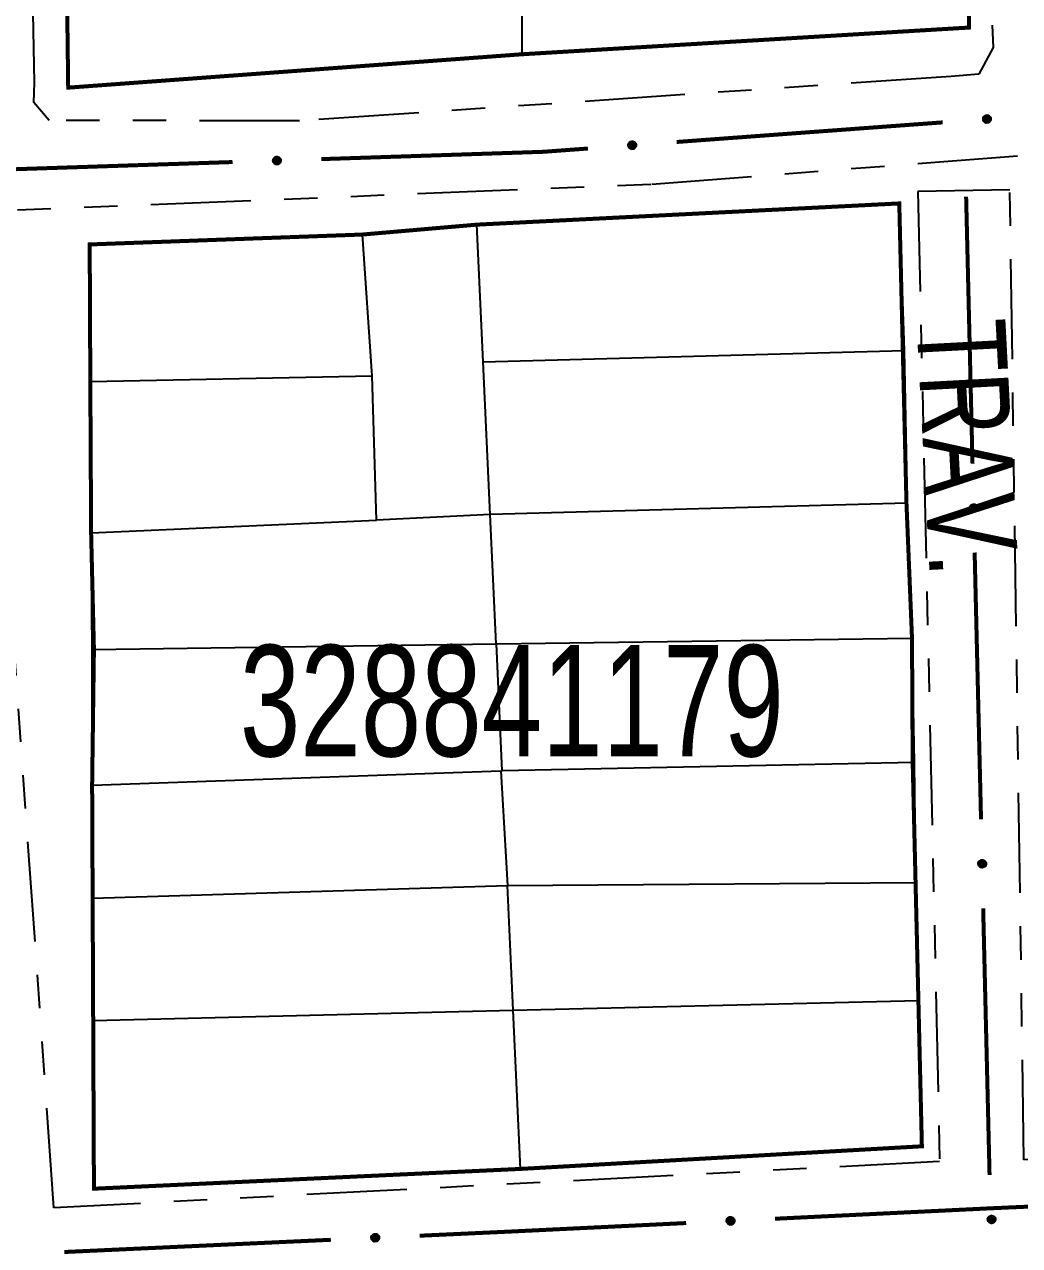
# Model space of a CAD drawing. Extents: x 203604 to 204690, y 4848469 to 4850418.
# Drawn here: x 203919.3 to 203964, y 4850191.1 to 4850246 of the extents above; entities that cross this region are included whole.
import ezdxf

# ---------------------------------------------------------------- set-up
doc = ezdxf.new("R2010")
doc.units = 0
doc.header["$LTSCALE"] = 1.5
doc.header["$MEASUREMENT"] = 0
doc.linetypes.add('TRACO_25', pattern=[8, 3, -1, 1, -1, 1, -1])
for name, color, linetype in [('CD_MALHA_LOTES', 7, 'CONTINUOUS'), ('CD_TXT_QUADRA', 2, 'CONTINUOUS'), ('RU-QUADRA', 210, 'CONTINUOUS'), ('SV-EIXO-RUA-N-PAV', 6, 'CONTINUOUS'), ('SV-RUA-NAO-PAV', 7, 'CONTINUOUS'), ('SV-TXT-VIA-ATUAL', 250, 'CONTINUOUS')]:
    doc.layers.add(name, color=color, linetype=linetype)
doc.styles.add('ARIAL', font='ARIAL.SHX')

msp = doc.modelspace()

# ---------------------------------------------------------------- linework, layer by layer
at = {"layer": 'CD_MALHA_LOTES', "linetype": 'Continuous', "flags": 128}
for points in [[(203921.229932, 4850243.124194), (203921.079857, 4850254.980095)], [(203941.640091, 4850255.280245), (203941.640091, 4850244.624941)], [(203961.600026, 4850255.280245), (203961.750101, 4850245.825538)], [(203961.750101, 4850245.825538), (203951.578514, 4850245.21828)], [(203951.578514, 4850245.21828), (203941.640091, 4850244.624941)], [(203941.640091, 4850244.624941), (203921.229932, 4850243.124194)], [(203939.610944, 4850236.965182), (203958.613385, 4850237.918482)], [(203958.613385, 4850237.918482), (203958.827724, 4850231.304932)], [(203934.463125, 4850236.520309), (203939.610944, 4850236.965182)], [(203939.89737, 4850230.793158), (203939.610944, 4850236.965182)], [(203922.197335, 4850236.075436), (203934.463125, 4850236.520309)], [(203934.907998, 4850230.164978), (203934.463125, 4850236.520309)], [(203922.225023, 4850229.910318), (203922.197335, 4850236.075436)], [(203939.89737, 4850230.793158), (203958.827724, 4850231.304932)], [(203940.215896, 4850223.929435), (203939.89737, 4850230.793158)], [(203958.827724, 4850231.304932), (203958.975342, 4850224.444715)], [(203922.225023, 4850229.910318), (203934.907998, 4850230.164978)], [(203922.259112, 4850223.110552), (203922.225023, 4850229.910318)], [(203935.098658, 4850223.682539), (203934.907998, 4850230.164978)], [(203958.975342, 4850224.444715), (203940.215896, 4850223.929435)], [(203958.975342, 4850224.444715), (203959.185365, 4850218.375837)], [(203922.259112, 4850223.110552), (203935.098658, 4850223.682539)], [(203940.215896, 4850223.929435), (203935.098658, 4850223.682539)], [(203940.485453, 4850218.120917), (203940.215896, 4850223.929435)], [(203922.315405, 4850217.867085), (203922.259112, 4850223.110552)], [(203940.50069, 4850218.121624), (203959.185365, 4850218.375837)], [(203959.185365, 4850218.375837), (203959.280444, 4850212.782377)], [(203922.306504, 4850211.767068), (203922.315405, 4850217.867085)], [(203922.315405, 4850217.867085), (203940.485453, 4850218.120917)], [(203940.750732, 4850212.404581), (203940.50069, 4850218.121624)], [(203959.280444, 4850212.782377), (203940.750732, 4850212.404581)], [(203959.280444, 4850212.782377), (203959.345787, 4850207.386486)], [(203922.306504, 4850211.767068), (203940.69135, 4850212.401826)], [(203940.69135, 4850212.401826), (203940.989524, 4850207.258996)], [(203922.329345, 4850206.681193), (203922.306504, 4850211.767068)], [(203922.329345, 4850206.681193), (203940.989524, 4850207.258996)], [(203940.989524, 4850207.258996), (203959.345787, 4850207.386486)], [(203941.250116, 4850201.643672), (203940.989524, 4850207.258996)], [(203959.345787, 4850207.386486), (203959.473157, 4850202.076742)], [(203922.346632, 4850201.184765), (203922.329345, 4850206.681193)], [(203941.250116, 4850201.643672), (203959.473157, 4850202.076742)], [(203959.473157, 4850202.076742), (203959.630238, 4850195.52842)], [(203922.346632, 4850201.184765), (203941.250116, 4850201.643672)], [(203922.387995, 4850193.621821), (203922.346632, 4850201.184765)], [(203941.581097, 4850194.511567), (203941.250116, 4850201.643672)], [(203959.630238, 4850195.52842), (203941.581097, 4850194.511567)], [(203941.581097, 4850194.511567), (203922.387995, 4850193.621821)]]:
    msp.add_lwpolyline(points, dxfattribs=at)
at = {"layer": 'RU-QUADRA', "linetype": 'Continuous', "const_width": 0.18, "flags": 128}
msp.add_lwpolyline([(203961.449952, 4850263.834503), (203961.600026, 4850255.280245), (203961.750101, 4850245.825538), (203941.640091, 4850244.624941), (203921.229932, 4850243.124194), (203921.079857, 4850254.980095), (203921.079857, 4850263.834503)], dxfattribs=at)
msp.add_lwpolyline([(203958.613385, 4850237.918482), (203939.610944, 4850236.965182), (203934.463125, 4850236.520309), (203922.197335, 4850236.075436), (203922.225023, 4850229.910318), (203922.260888, 4850223.110559), (203922.387995, 4850217.867411), (203922.306504, 4850211.767068), (203922.329345, 4850206.681193), (203922.354029, 4850201.184798), (203922.387995, 4850193.621821), (203941.581097, 4850194.511567), (203959.630238, 4850195.52842), (203959.473157, 4850202.076742), (203959.345787, 4850207.386486), (203959.216387, 4850212.780841), (203959.185365, 4850218.375837), (203958.936616, 4850224.443786), (203958.772063, 4850231.303597)], close=True, dxfattribs=at)
at = {"layer": 'SV-EIXO-RUA-N-PAV'}
for points in [[(203962.408489, 4850241.809285), (203962.439911, 4850241.846764), (203962.47458, 4850241.872551), (203962.509687, 4850241.885735), (203962.543747, 4850241.889296), (203962.579003, 4850241.889015), (203962.614486, 4850241.880889), (203962.65187, 4850241.863147), (203962.689688, 4850241.831891), (203962.713769, 4850241.794639), (203962.728536, 4850241.760912), (203962.734295, 4850241.72561), (203962.733448, 4850241.691365), (203962.723789, 4850241.654787), (203962.705439, 4850241.617077), (203962.673089, 4850241.579811), (203962.638926, 4850241.554764), (203962.604635, 4850241.542903), (203962.569108, 4850241.537338), (203962.533118, 4850241.538057), (203962.498333, 4850241.546234), (203962.460398, 4850241.564777), (203962.424039, 4850241.597194), (203962.398669, 4850241.630982), (203962.38633, 4850241.665098), (203962.381639, 4850241.700198), (203962.381491, 4850241.735563), (203962.388174, 4850241.771571), (203962.408489, 4850241.809285)], [(203946.451708, 4850240.634059), (203946.48313, 4850240.671538), (203946.5178, 4850240.697325), (203946.552906, 4850240.710509), (203946.586967, 4850240.71407), (203946.622223, 4850240.713789), (203946.657705, 4850240.705663), (203946.695089, 4850240.687921), (203946.732907, 4850240.656665), (203946.756989, 4850240.619413), (203946.771756, 4850240.585687), (203946.777514, 4850240.550384), (203946.776667, 4850240.516139), (203946.767008, 4850240.479561), (203946.748658, 4850240.441851), (203946.716308, 4850240.404585), (203946.682146, 4850240.379538), (203946.647854, 4850240.367677), (203946.612327, 4850240.362112), (203946.576337, 4850240.362831), (203946.541552, 4850240.371008), (203946.503618, 4850240.389552), (203946.467259, 4850240.421968), (203946.441888, 4850240.455756), (203946.429549, 4850240.489872), (203946.424858, 4850240.524972), (203946.42471, 4850240.560337), (203946.431394, 4850240.596345), (203946.451708, 4850240.634059)], [(203930.473202, 4850239.950569), (203930.506119, 4850239.986743), (203930.541806, 4850240.011101), (203930.577418, 4850240.02285), (203930.611595, 4850240.025027), (203930.646811, 4850240.023316), (203930.681934, 4850240.013757), (203930.718568, 4850239.994513), (203930.755087, 4850239.961748), (203930.777637, 4850239.92355), (203930.791024, 4850239.889252), (203930.795345, 4850239.853745), (203930.79311, 4850239.819563), (203930.781975, 4850239.783407), (203930.76211, 4850239.746472), (203930.728275, 4850239.710549), (203930.693124, 4850239.686908), (203930.65838, 4850239.676448), (203930.622656, 4850239.67233), (203930.586725, 4850239.674508), (203930.552301, 4850239.684089), (203930.51515, 4850239.704157), (203930.480135, 4850239.738022), (203930.456157, 4850239.772811), (203930.445212, 4850239.807399), (203930.441949, 4850239.842661), (203930.443236, 4850239.878003), (203930.451374, 4850239.91371), (203930.473202, 4850239.950569)], [(203962.062042, 4850224.370296), (203962.097919, 4850224.337056), (203962.121956, 4850224.301151), (203962.133385, 4850224.265435), (203962.135255, 4850224.23124), (203962.133228, 4850224.196041), (203962.123354, 4850224.161005), (203962.103782, 4850224.124545), (203962.070691, 4850224.088322), (203962.032292, 4850224.066116), (203961.997875, 4850224.053037), (203961.962331, 4850224.049035), (203961.92817, 4850224.051577), (203961.892115, 4850224.063036), (203961.855361, 4850224.083231), (203961.819742, 4850224.117388), (203961.796418, 4850224.152749), (203961.786271, 4850224.187586), (203961.782473, 4850224.223345), (203961.784973, 4850224.259255), (203961.794863, 4850224.293592), (203961.815263, 4850224.330562), (203961.849442, 4850224.365271), (203961.884445, 4850224.388936), (203961.91913, 4850224.39957), (203961.954419, 4850224.402516), (203961.989748, 4850224.400912), (203962.025381, 4850224.392454), (203962.062042, 4850224.370296)], [(203962.445397, 4850208.374889), (203962.481274, 4850208.341649), (203962.505311, 4850208.305745), (203962.51674, 4850208.270028), (203962.51861, 4850208.235833), (203962.516583, 4850208.200635), (203962.506709, 4850208.165598), (203962.487137, 4850208.129139), (203962.454046, 4850208.092915), (203962.415647, 4850208.070709), (203962.38123, 4850208.057631), (203962.345686, 4850208.053628), (203962.311525, 4850208.05617), (203962.27547, 4850208.067629), (203962.238716, 4850208.087825), (203962.203097, 4850208.121981), (203962.179773, 4850208.157342), (203962.169626, 4850208.192179), (203962.165828, 4850208.227938), (203962.168328, 4850208.263849), (203962.178218, 4850208.298185), (203962.198619, 4850208.335155), (203962.232797, 4850208.369864), (203962.2678, 4850208.393529), (203962.302485, 4850208.404163), (203962.337774, 4850208.40711), (203962.373103, 4850208.405506), (203962.408736, 4850208.397047), (203962.445397, 4850208.374889)], [(203950.875721, 4850192.277584), (203950.908076, 4850192.31426), (203950.943384, 4850192.339166), (203950.978811, 4850192.351463), (203951.01295, 4850192.354166), (203951.048188, 4850192.352997), (203951.083455, 4850192.343981), (203951.120381, 4850192.325304), (203951.1574, 4850192.293106), (203951.180536, 4850192.25526), (203951.19445, 4850192.221172), (203951.199318, 4850192.185736), (203951.19761, 4850192.151524), (203951.187033, 4850192.1152), (203951.16774, 4850192.077964), (203951.134462, 4850192.041523), (203951.09968, 4850192.017344), (203951.065101, 4850192.00635), (203951.029445, 4850192.001681), (203950.993485, 4850192.003305), (203950.958917, 4850192.012355), (203950.921461, 4850192.031847), (203950.885929, 4850192.065169), (203950.861417, 4850192.099585), (203950.84994, 4850192.134), (203950.846134, 4850192.169207), (203950.846876, 4850192.204564), (203950.854464, 4850192.240393), (203950.875721, 4850192.277584)], [(203962.856499, 4850192.389838), (203962.894858, 4850192.359497), (203962.921621, 4850192.325576), (203962.9358, 4850192.290859), (203962.940331, 4850192.256914), (203962.941054, 4850192.221664), (203962.933942, 4850192.185964), (203962.917272, 4850192.14809), (203962.887106, 4850192.109397), (203962.850555, 4850192.084264), (203962.817263, 4850192.068543), (203962.782139, 4850192.061781), (203962.747884, 4850192.061652), (203962.711045, 4850192.070265), (203962.672828, 4850192.087534), (203962.634655, 4850192.118809), (203962.608645, 4850192.152244), (203962.595812, 4850192.186184), (203962.589238, 4850192.221538), (203962.588931, 4850192.257534), (203962.596114, 4850192.292537), (203962.613569, 4850192.330985), (203962.644937, 4850192.368253), (203962.677989, 4850192.394575), (203962.711739, 4850192.407881), (203962.746692, 4850192.41357), (203962.782038, 4850192.414725), (203962.818222, 4850192.40907), (203962.856499, 4850192.389838)], [(203934.893963, 4850191.519948), (203934.926412, 4850191.556542), (203934.961784, 4850191.581357), (203934.997242, 4850191.593563), (203935.031388, 4850191.596178), (203935.066623, 4850191.59492), (203935.101866, 4850191.585814), (203935.138744, 4850191.567042), (203935.175681, 4850191.534749), (203935.198721, 4850191.496844), (203935.212547, 4850191.462721), (203935.217325, 4850191.427272), (203935.215529, 4850191.393064), (203935.204859, 4850191.356768), (203935.185471, 4850191.319581), (203935.1521, 4850191.283226), (203935.117256, 4850191.259136), (203935.082649, 4850191.24823), (203935.046981, 4850191.243653), (203935.011025, 4850191.245369), (203934.97648, 4850191.254507), (203934.939074, 4850191.274095), (203934.903628, 4850191.307508), (203934.879204, 4850191.341986), (203934.867815, 4850191.376431), (203934.8641, 4850191.411647), (203934.864932, 4850191.447003), (203934.872611, 4850191.482812), (203934.893963, 4850191.519948)]]:
    msp.add_lwpolyline(points, close=True, dxfattribs=at)
for points in [[(203962.381491, 4850241.735563), (203962.713769, 4850241.794639)], [(203962.381639, 4850241.700198), (203962.728536, 4850241.760912)], [(203962.385262, 4850241.719251), (203962.716061, 4850241.779189)], [(203962.386607, 4850241.682409), (203962.729854, 4850241.740526)], [(203962.388174, 4850241.771571), (203962.689688, 4850241.831891)], [(203962.38956, 4850241.753773), (203962.697125, 4850241.813368)], [(203962.399302, 4850241.788696), (203962.667402, 4850241.845384)], [(203962.408489, 4850241.809285), (203962.65187, 4850241.863147)], [(203962.426434, 4850241.829005), (203962.625833, 4850241.871055)], [(203962.439911, 4850241.846764), (203962.614486, 4850241.880889)], [(203962.459611, 4850241.861549), (203962.587988, 4850241.883318)], [(203962.47458, 4850241.872551), (203962.579003, 4850241.889015)], [(203962.38633, 4850241.665098), (203962.734295, 4850241.72561)], [(203962.396017, 4850241.647528), (203962.730898, 4850241.707766)], [(203962.398669, 4850241.630982), (203962.733448, 4850241.691365)], [(203962.413592, 4850241.613249), (203962.723978, 4850241.671683)], [(203962.424039, 4850241.597194), (203962.723789, 4850241.654787)], [(203962.445936, 4850241.582794), (203962.711615, 4850241.635198)], [(203962.460398, 4850241.564777), (203962.705439, 4850241.617077)], [(203962.484683, 4850241.558283), (203962.681561, 4850241.597411)], [(203962.498333, 4850241.546234), (203962.673089, 4850241.579811)], [(203962.520007, 4850241.543098), (203962.649645, 4850241.566328)], [(203962.533118, 4850241.538057), (203962.638926, 4850241.554764)], [(203946.431394, 4850240.596345), (203946.732907, 4850240.656665)], [(203946.442521, 4850240.61347), (203946.710622, 4850240.670158)], [(203946.451708, 4850240.634059), (203946.695089, 4850240.687921)], [(203946.469654, 4850240.653779), (203946.669053, 4850240.695829)], [(203946.48313, 4850240.671538), (203946.657705, 4850240.705663)], [(203946.50283, 4850240.686323), (203946.631208, 4850240.708092)], [(203946.5178, 4850240.697325), (203946.622223, 4850240.713789)], [(203946.42471, 4850240.560337), (203946.756989, 4850240.619413)], [(203946.424858, 4850240.524972), (203946.771756, 4850240.585687)], [(203946.428481, 4850240.544025), (203946.75928, 4850240.603963)], [(203946.429549, 4850240.489872), (203946.777514, 4850240.550384)], [(203946.429826, 4850240.507183), (203946.773073, 4850240.5653)], [(203946.43278, 4850240.578548), (203946.740344, 4850240.638142)], [(203946.439236, 4850240.472302), (203946.774118, 4850240.53254)], [(203946.441888, 4850240.455756), (203946.776667, 4850240.516139)], [(203946.456811, 4850240.438023), (203946.767198, 4850240.496457)], [(203946.467259, 4850240.421968), (203946.767008, 4850240.479561)], [(203946.489155, 4850240.407568), (203946.754835, 4850240.459972)], [(203946.503618, 4850240.389552), (203946.748658, 4850240.441851)], [(203946.527902, 4850240.383057), (203946.72478, 4850240.422185)], [(203946.541552, 4850240.371008), (203946.716308, 4850240.404585)], [(203946.563226, 4850240.367872), (203946.692864, 4850240.391102)], [(203946.576337, 4850240.362831), (203946.682146, 4850240.379538)], [(203930.441949, 4850239.842661), (203930.791024, 4850239.889252)], [(203930.443236, 4850239.878003), (203930.777637, 4850239.92355)], [(203930.445212, 4850239.807399), (203930.795345, 4850239.853745)], [(203930.446191, 4850239.824685), (203930.791513, 4850239.868829)], [(203930.446341, 4850239.861552), (203930.7793, 4850239.908019)], [(203930.451374, 4850239.91371), (203930.755087, 4850239.961748)], [(203930.452037, 4850239.895871), (203930.761766, 4850239.942938)], [(203930.454178, 4850239.789451), (203930.791228, 4850239.836053)], [(203930.456157, 4850239.772811), (203930.79311, 4850239.819563)], [(203930.463188, 4850239.93037), (203930.733367, 4850239.976134)], [(203930.470348, 4850239.754487), (203930.78285, 4850239.800281)], [(203930.473202, 4850239.950569), (203930.718568, 4850239.994513)], [(203930.480135, 4850239.738022), (203930.781975, 4850239.783407)], [(203930.491933, 4850239.969544), (203930.692874, 4850240.003471)], [(203930.50143, 4850239.722745), (203930.769017, 4850239.764328)], [(203930.506119, 4850239.986743), (203930.681934, 4850240.013757)], [(203930.51515, 4850239.704157), (203930.76211, 4850239.746472)], [(203930.526402, 4850240.000716), (203930.655557, 4850240.017259)], [(203930.539151, 4850239.696682), (203930.737454, 4850239.727791)], [(203930.541806, 4850240.011101), (203930.646811, 4850240.023316)], [(203930.552301, 4850239.684089), (203930.728275, 4850239.710549)], [(203930.573829, 4850239.680077), (203930.704303, 4850239.698028)], [(203930.586725, 4850239.674508), (203930.693124, 4850239.686908)], [(203961.784973, 4850224.259255), (203961.796418, 4850224.152749)], [(203961.790658, 4850224.2721), (203961.807437, 4850224.141471)], [(203961.794863, 4850224.293592), (203961.819742, 4850224.117388)], [(203961.807574, 4850224.306629), (203961.836901, 4850224.108054)], [(203961.815263, 4850224.330562), (203961.855361, 4850224.083231)], [(203961.833974, 4850224.344114), (203961.873154, 4850224.076165)], [(203961.849442, 4850224.365271), (203961.892115, 4850224.063036)], [(203961.865994, 4850224.37491), (203961.908981, 4850224.06201)], [(203961.884445, 4850224.388936), (203961.92817, 4850224.051577)], [(203961.901101, 4850224.390765), (203961.944677, 4850224.053311)], [(203961.91913, 4850224.39957), (203961.962331, 4850224.049035)], [(203961.936405, 4850224.398436), (203961.977449, 4850224.052731)], [(203961.954419, 4850224.402516), (203961.997875, 4850224.053037)], [(203961.97327, 4850224.397954), (203962.016747, 4850224.064592)], [(203961.989748, 4850224.400912), (203962.032292, 4850224.066116)], [(203962.007536, 4850224.391951), (203962.051822, 4850224.081812)], [(203962.025381, 4850224.392454), (203962.070691, 4850224.088322)], [(203962.041934, 4850224.380491), (203962.085271, 4850224.109912)], [(203962.062042, 4850224.370296), (203962.103782, 4850224.124545)], [(203962.080849, 4850224.351396), (203962.11297, 4850224.150158)], [(203962.097919, 4850224.337056), (203962.123354, 4850224.161005)], [(203962.11171, 4850224.316648), (203962.127093, 4850224.187349)], [(203962.121956, 4850224.301151), (203962.133228, 4850224.196041)], [(203962.168328, 4850208.263849), (203962.179773, 4850208.157342)], [(203962.174013, 4850208.276694), (203962.190793, 4850208.146064)], [(203962.178218, 4850208.298185), (203962.203097, 4850208.121981)], [(203962.190929, 4850208.311222), (203962.220257, 4850208.112647)], [(203962.198619, 4850208.335155), (203962.238716, 4850208.087825)], [(203962.217329, 4850208.348707), (203962.256509, 4850208.080758)], [(203962.232797, 4850208.369864), (203962.27547, 4850208.067629)], [(203962.249349, 4850208.379503), (203962.292336, 4850208.066603)], [(203962.2678, 4850208.393529), (203962.311525, 4850208.05617)], [(203962.284457, 4850208.395358), (203962.328032, 4850208.057904)], [(203962.302485, 4850208.404163), (203962.345686, 4850208.053628)], [(203962.319761, 4850208.403029), (203962.360804, 4850208.057324)], [(203962.337774, 4850208.40711), (203962.38123, 4850208.057631)], [(203962.356625, 4850208.402548), (203962.400102, 4850208.069186)], [(203962.373103, 4850208.405506), (203962.415647, 4850208.070709)], [(203962.390891, 4850208.396544), (203962.435177, 4850208.086405)], [(203962.408736, 4850208.397047), (203962.454046, 4850208.092915)], [(203962.425289, 4850208.385084), (203962.468627, 4850208.114505)], [(203962.445397, 4850208.374889), (203962.487137, 4850208.129139)], [(203962.464204, 4850208.355989), (203962.496325, 4850208.154751)], [(203962.481274, 4850208.341649), (203962.506709, 4850208.165598)], [(203962.495065, 4850208.321241), (203962.510448, 4850208.191943)], [(203962.505311, 4850208.305745), (203962.516583, 4850208.200635)], [(203950.894157, 4850192.296846), (203951.094551, 4850192.333865)], [(203950.908076, 4850192.31426), (203951.083455, 4850192.343981)], [(203950.928142, 4850192.328545), (203951.057027, 4850192.347076)], [(203950.943384, 4850192.339166), (203951.048188, 4850192.352997)], [(203962.613569, 4850192.330985), (203962.672828, 4850192.087534)], [(203962.631166, 4850192.345955), (203962.691118, 4850192.081876)], [(203962.644937, 4850192.368253), (203962.711045, 4850192.070265)], [(203962.660688, 4850192.379153), (203962.727939, 4850192.070557)], [(203962.677989, 4850192.394575), (203962.747884, 4850192.061652)], [(203962.694452, 4850192.397697), (203962.764205, 4850192.064668)], [(203962.711739, 4850192.407881), (203962.782139, 4850192.061781)], [(203962.729051, 4850192.408097), (203962.796922, 4850192.066645)], [(203962.746692, 4850192.41357), (203962.817263, 4850192.068543)], [(203962.76584, 4850192.410491), (203962.835176, 4850192.081534)], [(203962.782038, 4850192.414725), (203962.850555, 4850192.084264)], [(203962.800471, 4850192.407178), (203962.868802, 4850192.101436)], [(203962.818222, 4850192.40907), (203962.887106, 4850192.109397)], [(203962.835657, 4850192.398435), (203962.899959, 4850192.132058)], [(203962.856499, 4850192.389838), (203962.917272, 4850192.14809)], [(203962.876722, 4850192.372462), (203962.924435, 4850192.174341)], [(203962.894858, 4850192.359497), (203962.933942, 4850192.185964)], [(203962.910198, 4850192.340226), (203962.935615, 4850192.21252)], [(203950.846134, 4850192.169207), (203951.19445, 4850192.221172)], [(203950.846876, 4850192.204564), (203951.180536, 4850192.25526)], [(203950.84994, 4850192.134), (203951.199318, 4850192.185736)], [(203950.850236, 4850192.188163), (203951.182438, 4850192.239757)], [(203950.850653, 4850192.151298), (203951.195254, 4850192.200759)], [(203950.854464, 4850192.240393), (203951.1574, 4850192.293106)], [(203950.855401, 4850192.222566), (203951.164368, 4850192.274401)], [(203950.859182, 4850192.116192), (203951.195474, 4850192.167983)], [(203950.861417, 4850192.099585), (203951.19761, 4850192.151524)], [(203950.866019, 4850192.257233), (203951.135461, 4850192.307156)], [(203950.875721, 4850192.277584), (203951.120381, 4850192.325304)], [(203950.875889, 4850192.081481), (203951.187648, 4850192.132085)], [(203950.885929, 4850192.065169), (203951.187033, 4850192.1152)], [(203950.907457, 4850192.050222), (203951.174371, 4850192.095924)], [(203950.921461, 4850192.031847), (203951.16774, 4850192.077964)], [(203950.945575, 4850192.024744), (203951.143375, 4850192.058905)], [(203950.958917, 4850192.012355), (203951.134462, 4850192.041523)], [(203950.980505, 4850192.008674), (203951.110687, 4850192.028635)], [(203950.993485, 4850192.003305), (203951.09968, 4850192.017344)], [(203962.588931, 4850192.257534), (203962.608645, 4850192.152244)], [(203962.593596, 4850192.270783), (203962.62051, 4850192.141859)], [(203962.596114, 4850192.292537), (203962.634655, 4850192.118809)], [(203962.607769, 4850192.306525), (203962.65249, 4850192.110842)], [(203962.921621, 4850192.325576), (203962.941054, 4850192.221664)], [(203934.8641, 4850191.411647), (203935.212547, 4850191.462721)], [(203934.864932, 4850191.447003), (203935.198721, 4850191.496844)], [(203934.867815, 4850191.376431), (203935.217325, 4850191.427272)], [(203934.868249, 4850191.430593), (203935.200583, 4850191.481336)], [(203934.868572, 4850191.393727), (203935.213299, 4850191.442306)], [(203934.872611, 4850191.482812), (203935.175681, 4850191.534749)], [(203934.873503, 4850191.464982), (203935.182602, 4850191.516027)], [(203934.877012, 4850191.358599), (203935.213435, 4850191.409529)], [(203934.879204, 4850191.341986), (203935.215529, 4850191.393064)], [(203934.884209, 4850191.499622), (203935.153778, 4850191.548855)], [(203934.89363, 4850191.323845), (203935.205517, 4850191.373652)], [(203934.893963, 4850191.519948), (203935.138744, 4850191.567042)], [(203934.903628, 4850191.307508), (203935.204859, 4850191.356768)], [(203934.912449, 4850191.539163), (203935.112937, 4850191.575668)], [(203934.925117, 4850191.292505), (203935.192147, 4850191.337524)], [(203934.926412, 4850191.556542), (203935.101866, 4850191.585814)], [(203934.939074, 4850191.274095), (203935.185471, 4850191.319581)], [(203934.946515, 4850191.570775), (203935.075446, 4850191.588976)], [(203934.961784, 4850191.581357), (203935.066623, 4850191.59492)], [(203934.96317, 4850191.26693), (203935.161057, 4850191.300585)], [(203934.97648, 4850191.254507), (203935.1521, 4850191.283226)], [(203934.998059, 4850191.250771), (203935.128291, 4850191.270398)], [(203935.011025, 4850191.245369), (203935.117256, 4850191.259136)]]:
    msp.add_lwpolyline(points, dxfattribs=at)
at = {"layer": 'SV-EIXO-RUA-N-PAV', "const_width": 0.18}
for points in [[(203948.597684, 4850240.681733), (203960.565269, 4850241.563152)], [(203932.619345, 4850239.911143), (203941.614463, 4850240.20753)], [(203941.614463, 4850240.20753), (203942.6, 4850240.24)], [(203942.6, 4850240.24), (203944.608489, 4850240.387926)], [(203917.41, 4850239.41), (203928.621515, 4850239.779416)], [(203961.62, 4850238.22), (203961.907516, 4850226.223445)], [(203962.003355, 4850222.224593), (203962.290872, 4850210.228038)], [(203962.38671, 4850206.229186), (203962.674227, 4850194.232631)], [(203962.71, 4850192.74), (203965.008589, 4850192.842695)], [(203953.022217, 4850192.271237), (203962.011699, 4850192.706213)], [(203962.011699, 4850192.706213), (203962.71, 4850192.74)], [(203940.037291, 4850191.645431), (203941.01, 4850191.69)], [(203941.01, 4850191.69), (203949.026891, 4850192.077915)], [(203921.057207, 4850190.775721), (203933.044629, 4850191.325011)], [(203937.040436, 4850191.508108), (203940.037291, 4850191.645431)]]:
    msp.add_lwpolyline(points, dxfattribs=at)
at = {"layer": 'SV-RUA-NAO-PAV', "linetype": 'TRACO_25'}
for points in [[(203823.81, 4850232.24, 6.01), (203824.78, 4850234.25, 6.01), (203850.77, 4850234.82, 5.59), (203879.43, 4850236.02, 5.58), (203912.96, 4850237.38, 5.58), (203947.48, 4850238.79, 6.3), (203979.45, 4850241.26, 7.12), (204008.33, 4850243.63, 7.8), (204027.31, 4850243.72, 8.18), (204048.87, 4850245.13, 7.97), (204056.17, 4850246.9, 7.66), (204085.85, 4850249.23, 8.92), (204105.65, 4850249.81, 9.08), (204106.98, 4850250.02, 9.1), (204107.08, 4850263.92, 9.1)], [(203962.18, 4850263.92, 7.11), (203962.83, 4850244.93, 7.11), (203962.19, 4850243.73, 7.11), (203960.94, 4850243.63, 7.11), (203931.64, 4850241.63, 5.66), (203920.37, 4850241.65, 5.61), (203919.69, 4850242.46, 5.61), (203919.72, 4850243.36, 5.61), (203919.31, 4850263.93, 5.61)], [(204050.65, 4850241.06, 11.71), (204045.9, 4850240.85, 11.71), (204045.84, 4850199.28, 11.98), (204044.88, 4850198.37, 11.85), (204006.5, 4850197, 10.82), (204007.48, 4850241.13, 11.06), (204003.37, 4850240.63, 10.51), (204002.73, 4850196.68, 10.93), (203964.22, 4850194.92, 8.61), (203963.59, 4850238.53, 7.98), (203959.45, 4850238.46, 8.63), (203960.43, 4850194.84, 9.55), (203920.59, 4850192.76, 8.36), (203917.5, 4850236.28, 8.35)]]:
    msp.add_polyline3d(points, dxfattribs=at)

# ---------------------------------------------------------------- texts
at = {"layer": 'CD_TXT_QUADRA', "style": 'ARIAL', "width": 0.7}
msp.add_text('328841179', height=5, dxfattribs=at).set_placement((203928.952551, 4850213.061653))
at = {"layer": 'SV-TXT-VIA-ATUAL', "style": 'ARIAL', "width": 0.7}
msp.add_text('TRAV.', height=4, rotation=273, dxfattribs=at).set_placement((203959.385128, 4850232.585323))

doc.saveas('drawing.dxf')
